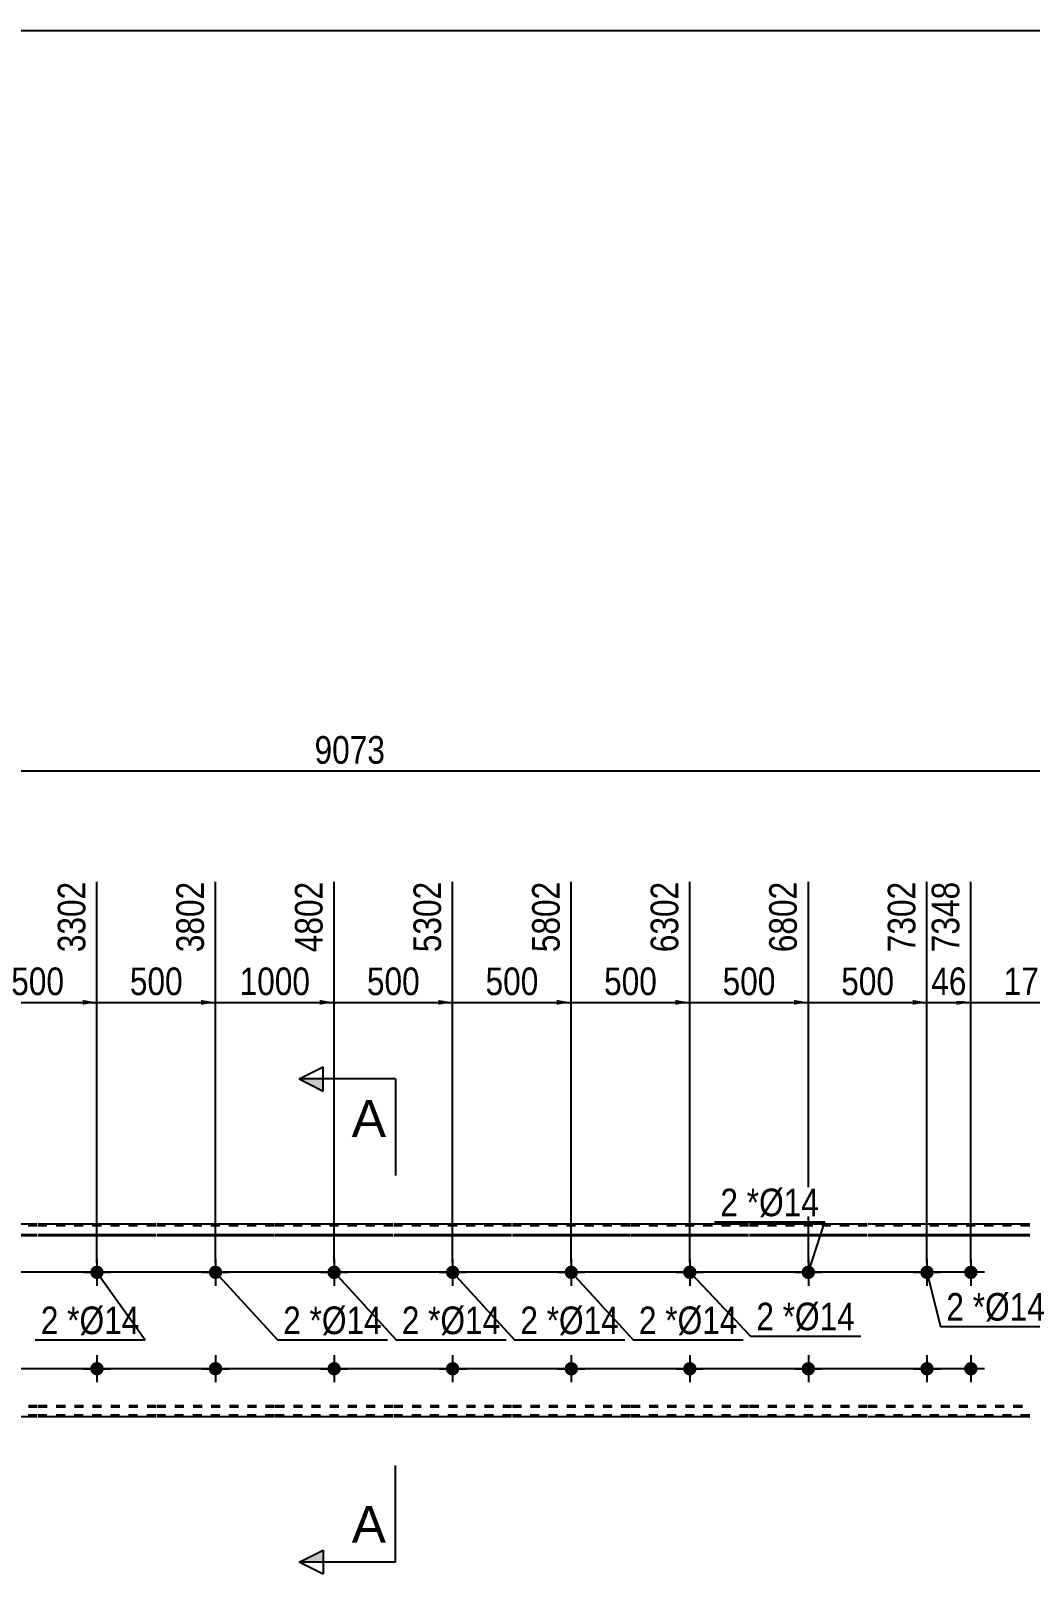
# Model space of a CAD drawing. Header units: millimetres. Extents: x -75 to 327, y -143 to 134.
# Drawn here: x 98.1 to 201.7, y -26.3 to 133.8 of the extents above; entities that cross this region are included whole.
import ezdxf

# ---------------------------------------------------------------- set-up
doc = ezdxf.new("R2010")
doc.units = ezdxf.units.MM
doc.linetypes.add('DXK_LINE_DOT1', pattern=[1.8814, 0.9407, -0.9407])
doc.styles.add('Arial', font='ARIAL.TTF', dxfattribs={"height": 0.2})
doc.styles.add('Arial Narrow', font='ARIALN.TTF', dxfattribs={"height": 0.2})

# ---------------------------------------------------------------- blocks, each defined once
blk = doc.blocks.new('Unknown-629092109-1870')
at = {"color": 5, "linetype": 'Continuous'}
blk.add_line((327.25, 133.75), (-72.75, 133.75), dxfattribs=at)
blk = doc.blocks.new('Part-629092109-1218 - 1203')
at = {"color": 2, "linetype": 'Continuous'}
for p, q in [((98.76, 10), (86.57, 10)), ((111.06, 10), (98.86, 10)), ((123.35, 10), (111.16, 10)), ((135.65, 10), (123.45, 10)), ((147.94, 10), (135.75, 10)), ((160.23, 10), (148.04, 10)), ((172.53, 10), (160.33, 10)), ((184.82, 10), (172.63, 10)), ((201.67, 10), (184.92, 10)), ((86.57, 8.94), (98.76, 8.94)), ((86.57, 8.81), (98.76, 8.81)), ((98.86, 8.94), (111.06, 8.94)), ((98.86, 8.81), (111.06, 8.81)), ((111.16, 8.94), (123.35, 8.94)), ((111.16, 8.81), (123.35, 8.81)), ((123.45, 8.94), (135.65, 8.94)), ((123.45, 8.81), (135.65, 8.81)), ((135.75, 8.94), (147.94, 8.94)), ((135.75, 8.81), (147.94, 8.81)), ((148.04, 8.94), (160.23, 8.94)), ((148.04, 8.81), (160.23, 8.81)), ((160.33, 8.94), (172.53, 8.94)), ((160.33, 8.81), (172.53, 8.81)), ((172.63, 8.94), (184.82, 8.94)), ((172.63, 8.81), (184.82, 8.81)), ((184.92, 8.94), (201.67, 8.94)), ((184.92, 8.81), (201.67, 8.81)), ((98.76, -10), (86.57, -10)), ((111.06, -10), (98.86, -10)), ((123.35, -10), (111.16, -10)), ((135.65, -10), (123.45, -10)), ((147.94, -10), (135.75, -10)), ((160.23, -10), (148.04, -10)), ((172.53, -10), (160.33, -10)), ((184.82, -10), (172.63, -10)), ((201.67, -10), (184.92, -10))]:
    blk.add_line(p, q, dxfattribs=at)
at = {"color": 7, "linetype": 'DXK_LINE_DOT1'}
for p, q in [((98.76, 9.82), (86.57, 9.82)), ((111.06, 9.82), (98.86, 9.82)), ((123.35, 9.82), (111.16, 9.82)), ((135.65, 9.82), (123.45, 9.82)), ((147.94, 9.82), (135.75, 9.82)), ((160.23, 9.82), (148.04, 9.82)), ((172.53, 9.82), (160.33, 9.82)), ((184.82, 9.82), (172.63, 9.82)), ((201.67, 9.82), (184.92, 9.82)), ((86.57, -8.81), (98.76, -8.81)), ((86.57, -8.94), (98.76, -8.94)), ((98.86, -8.81), (111.06, -8.81)), ((98.86, -8.94), (111.06, -8.94)), ((111.16, -8.81), (123.35, -8.81)), ((111.16, -8.94), (123.35, -8.94)), ((123.45, -8.81), (135.65, -8.81)), ((123.45, -8.94), (135.65, -8.94)), ((135.75, -8.81), (147.94, -8.81)), ((135.75, -8.94), (147.94, -8.94)), ((148.04, -8.81), (160.23, -8.81)), ((148.04, -8.94), (160.23, -8.94)), ((160.33, -8.81), (172.53, -8.81)), ((160.33, -8.94), (172.53, -8.94)), ((172.63, -8.81), (184.82, -8.81)), ((172.63, -8.94), (184.82, -8.94)), ((184.92, -8.81), (201.67, -8.81)), ((184.92, -8.94), (201.67, -8.94)), ((98.76, -9.82), (86.57, -9.82)), ((111.06, -9.82), (98.86, -9.82)), ((123.35, -9.82), (111.16, -9.82)), ((135.65, -9.82), (123.45, -9.82)), ((147.94, -9.82), (135.75, -9.82)), ((160.23, -9.82), (148.04, -9.82)), ((172.53, -9.82), (160.33, -9.82)), ((184.82, -9.82), (172.63, -9.82)), ((201.67, -9.82), (184.92, -9.82))]:
    blk.add_line(p, q, dxfattribs=at)
blk = doc.blocks.new('Bolt-629092109-1224 - 1203')
at = {"linetype": 'Continuous'}
for points in [[(196.27, 5, -1), (194.87, 5, -1)], [(196.27, -5, -1), (194.87, -5, -1)]]:
    blk.add_hatch(color=3, dxfattribs=at).paths.add_polyline_path(points)
at = {"color": 3, "linetype": 'Continuous'}
for p, q in [((196.97, 5), (194.17, 5)), ((195.57, 6.4), (195.57, 3.6)), ((195.57, -3.6), (195.57, -6.4)), ((196.97, -5), (194.17, -5))]:
    blk.add_line(p, q, dxfattribs=at)
blk = doc.blocks.new('Bolt-629092109-1226 - 1203')
at = {"linetype": 'Continuous'}
for points in [[(117.95, 5, -1), (116.55, 5, -1)], [(117.95, -5, -1), (116.55, -5, -1)]]:
    blk.add_hatch(color=3, dxfattribs=at).paths.add_polyline_path(points)
at = {"color": 3, "linetype": 'Continuous'}
for p, q in [((115.85, 5), (118.65, 5)), ((117.25, 6.4), (117.25, 3.6)), ((117.25, -3.6), (117.25, -6.4)), ((115.85, -5), (118.65, -5))]:
    blk.add_line(p, q, dxfattribs=at)
blk = doc.blocks.new('Bolt-629092109-1227 - 1203')
at = {"linetype": 'Continuous'}
for points in [[(105.66, 5, -1), (104.26, 5, -1)], [(105.66, -5, -1), (104.26, -5, -1)]]:
    blk.add_hatch(color=3, dxfattribs=at).paths.add_polyline_path(points)
at = {"color": 3, "linetype": 'Continuous'}
for p, q in [((103.56, 5), (106.36, 5)), ((104.96, 6.4), (104.96, 3.6)), ((104.96, -3.6), (104.96, -6.4)), ((103.56, -5), (106.36, -5))]:
    blk.add_line(p, q, dxfattribs=at)
blk = doc.blocks.new('Bolt-629092109-1234 - 1203')
at = {"linetype": 'Continuous'}
for points in [[(130.25, 5, -1), (128.85, 5, -1)], [(130.25, -5, -1), (128.85, -5, -1)]]:
    blk.add_hatch(color=3, dxfattribs=at).paths.add_polyline_path(points)
at = {"color": 3, "linetype": 'Continuous'}
for p, q in [((128.15, 5), (130.95, 5)), ((129.55, 6.4), (129.55, 3.6)), ((129.55, -3.6), (129.55, -6.4)), ((128.15, -5), (130.95, -5))]:
    blk.add_line(p, q, dxfattribs=at)
blk = doc.blocks.new('Bolt-629092109-1235 - 1203')
at = {"linetype": 'Continuous'}
for points in [[(142.54, 5, -1), (141.14, 5, -1)], [(142.54, -5, -1), (141.14, -5, -1)]]:
    blk.add_hatch(color=3, dxfattribs=at).paths.add_polyline_path(points)
at = {"color": 3, "linetype": 'Continuous'}
for p, q in [((140.44, 5), (143.24, 5)), ((141.84, 6.4), (141.84, 3.6)), ((141.84, -3.6), (141.84, -6.4)), ((140.44, -5), (143.24, -5))]:
    blk.add_line(p, q, dxfattribs=at)
blk = doc.blocks.new('Bolt-629092109-1236 - 1203')
at = {"linetype": 'Continuous'}
for points in [[(154.84, 5, -1), (153.44, 5, -1)], [(154.84, -5, -1), (153.44, -5, -1)]]:
    blk.add_hatch(color=3, dxfattribs=at).paths.add_polyline_path(points)
at = {"color": 3, "linetype": 'Continuous'}
for p, q in [((152.74, 5), (155.54, 5)), ((154.14, 6.4), (154.14, 3.6)), ((154.14, -3.6), (154.14, -6.4)), ((152.74, -5), (155.54, -5))]:
    blk.add_line(p, q, dxfattribs=at)
blk = doc.blocks.new('Bolt-629092109-1237 - 1203')
at = {"linetype": 'Continuous'}
for points in [[(167.13, 5, -1), (165.73, 5, -1)], [(167.13, -5, -1), (165.73, -5, -1)]]:
    blk.add_hatch(color=3, dxfattribs=at).paths.add_polyline_path(points)
at = {"color": 3, "linetype": 'Continuous'}
for p, q in [((165.03, 5), (167.83, 5)), ((166.43, 6.4), (166.43, 3.6)), ((166.43, -3.6), (166.43, -6.4)), ((165.03, -5), (167.83, -5))]:
    blk.add_line(p, q, dxfattribs=at)
blk = doc.blocks.new('Bolt-629092109-1238 - 1203')
at = {"linetype": 'Continuous'}
for points in [[(179.42, 5, -1), (178.02, 5, -1)], [(179.42, -5, -1), (178.02, -5, -1)]]:
    blk.add_hatch(color=3, dxfattribs=at).paths.add_polyline_path(points)
at = {"color": 3, "linetype": 'Continuous'}
for p, q in [((177.32, 5), (180.12, 5)), ((178.72, 6.4), (178.72, 3.6)), ((178.72, -3.6), (178.72, -6.4)), ((177.32, -5), (180.12, -5))]:
    blk.add_line(p, q, dxfattribs=at)
blk = doc.blocks.new('Bolt-629092109-1239 - 1203')
at = {"linetype": 'Continuous'}
for points in [[(191.72, 5, -1), (190.32, 5, -1)], [(191.72, -5, -1), (190.32, -5, -1)]]:
    blk.add_hatch(color=3, dxfattribs=at).paths.add_polyline_path(points)
at = {"color": 3, "linetype": 'Continuous'}
for p, q in [((189.62, 5), (192.42, 5)), ((191.02, 6.4), (191.02, 3.6)), ((191.02, -3.6), (191.02, -6.4)), ((189.62, -5), (192.42, -5))]:
    blk.add_line(p, q, dxfattribs=at)
blk = doc.blocks.new('StraightDimension-629092109-1303 - 1203')
at = {"linetype": 'Continuous'}
blk.add_hatch(color=7, dxfattribs=at).paths.add_polyline_path([(128.05, 33.25), (129.55, 33), (128.05, 32.75)])
at = {"color": 7, "linetype": 'Continuous'}
for p, q in [((117.25, 6), (117.25, 45.51)), ((129.55, 6), (129.55, 45.51)), ((117.25, 33), (129.55, 33))]:
    blk.add_line(p, q, dxfattribs=at)
at = {"color": 0}
blk.add_wipeout([(127.66, 33.15), (127.66, 37.35), (119.15, 37.35), (119.15, 33.15)], dxfattribs=at)
at = {"color": 3, "style": 'Arial Narrow'}
blk.add_text('1000', height=2.863, dxfattribs=at).set_placement((119.75, 33.75))
at = {"color": 0, "linetype": 'Continuous'}
blk.add_wipeout([(128.95, 46.11), (124.75, 46.11), (124.75, 37.6), (128.95, 37.6)], dxfattribs=at)
at = {"color": 3, "linetype": 'Continuous', "style": 'Arial Narrow'}
blk.add_text('4802', height=2.863, rotation=90.0002, dxfattribs=at).set_placement((128.35, 38.2))
blk = doc.blocks.new('StraightDimension-629092109-1297 - 1203')
at = {"linetype": 'Continuous'}
blk.add_hatch(color=7, dxfattribs=at).paths.add_polyline_path([(194.07, 33.25), (195.57, 33), (194.07, 32.75)])
at = {"color": 7, "linetype": 'Continuous'}
for p, q in [((191.02, 6), (191.02, 45.51)), ((195.57, 6), (195.57, 45.51)), ((191.02, 33), (195.57, 33))]:
    blk.add_line(p, q, dxfattribs=at)
at = {"color": 0}
blk.add_wipeout([(195.72, 33.15), (195.72, 37.35), (190.86, 37.35), (190.86, 33.15)], dxfattribs=at)
at = {"color": 3, "style": 'Arial Narrow'}
blk.add_text('46', height=2.863, dxfattribs=at).set_placement((191.46, 33.75))
at = {"color": 0, "linetype": 'Continuous'}
blk.add_wipeout([(194.97, 46.11), (190.77, 46.11), (190.77, 37.6), (194.97, 37.6)], dxfattribs=at)
at = {"color": 3, "linetype": 'Continuous', "style": 'Arial Narrow'}
blk.add_text('7348', height=2.863, rotation=90.0002, dxfattribs=at).set_placement((194.37, 38.2))
blk = doc.blocks.new('StraightDimension-629092109-1301 - 1203')
at = {"linetype": 'Continuous'}
blk.add_hatch(color=7, dxfattribs=at).paths.add_polyline_path([(152.64, 33.25), (154.14, 33), (152.64, 32.75)])
at = {"color": 7, "linetype": 'Continuous'}
for p, q in [((141.84, 6), (141.84, 45.51)), ((154.14, 6), (154.14, 45.51)), ((141.84, 33), (154.14, 33))]:
    blk.add_line(p, q, dxfattribs=at)
at = {"color": 0}
blk.add_wipeout([(151.33, 33.15), (151.33, 37.35), (144.65, 37.35), (144.65, 33.15)], dxfattribs=at)
at = {"color": 3, "style": 'Arial Narrow'}
blk.add_text('500', height=2.863, dxfattribs=at).set_placement((145.25, 33.75))
at = {"color": 0, "linetype": 'Continuous'}
blk.add_wipeout([(153.54, 46.11), (149.34, 46.11), (149.34, 37.6), (153.54, 37.6)], dxfattribs=at)
at = {"color": 3, "linetype": 'Continuous', "style": 'Arial Narrow'}
blk.add_text('5802', height=2.863, rotation=90.0002, dxfattribs=at).set_placement((152.94, 38.2))
blk = doc.blocks.new('StraightDimension-629092109-1305 - 1203')
at = {"linetype": 'Continuous'}
blk.add_hatch(color=7, dxfattribs=at).paths.add_polyline_path([(103.46, 33.25), (104.96, 33), (103.46, 32.75)])
at = {"color": 7, "linetype": 'Continuous'}
for p, q in [((92.67, 6), (92.67, 45.51)), ((104.96, 6), (104.96, 45.51)), ((92.67, 33), (104.96, 33))]:
    blk.add_line(p, q, dxfattribs=at)
at = {"color": 0}
blk.add_wipeout([(102.16, 33.15), (102.16, 37.35), (95.47, 37.35), (95.47, 33.15)], dxfattribs=at)
at = {"color": 3, "style": 'Arial Narrow'}
blk.add_text('500', height=2.863, dxfattribs=at).set_placement((96.07, 33.75))
at = {"color": 0, "linetype": 'Continuous'}
blk.add_wipeout([(104.36, 46.11), (100.16, 46.11), (100.16, 37.6), (104.36, 37.6)], dxfattribs=at)
at = {"color": 3, "linetype": 'Continuous', "style": 'Arial Narrow'}
blk.add_text('3302', height=2.863, rotation=90.0002, dxfattribs=at).set_placement((103.76, 38.2))
blk = doc.blocks.new('StraightDimension-629092109-1300 - 1203')
at = {"linetype": 'Continuous'}
blk.add_hatch(color=7, dxfattribs=at).paths.add_polyline_path([(164.93, 33.25), (166.43, 33), (164.93, 32.75)])
at = {"color": 7, "linetype": 'Continuous'}
for p, q in [((154.14, 6), (154.14, 45.51)), ((166.43, 6), (166.43, 45.51)), ((154.14, 33), (166.43, 33))]:
    blk.add_line(p, q, dxfattribs=at)
at = {"color": 0}
blk.add_wipeout([(163.63, 33.15), (163.63, 37.35), (156.94, 37.35), (156.94, 33.15)], dxfattribs=at)
at = {"color": 3, "style": 'Arial Narrow'}
blk.add_text('500', height=2.863, dxfattribs=at).set_placement((157.54, 33.75))
at = {"color": 0, "linetype": 'Continuous'}
blk.add_wipeout([(165.83, 46.11), (161.63, 46.11), (161.63, 37.6), (165.83, 37.6)], dxfattribs=at)
at = {"color": 3, "linetype": 'Continuous', "style": 'Arial Narrow'}
blk.add_text('6302', height=2.863, rotation=90.0002, dxfattribs=at).set_placement((165.23, 38.2))
blk = doc.blocks.new('StraightDimension-629092109-1299 - 1203')
at = {"linetype": 'Continuous'}
blk.add_hatch(color=7, dxfattribs=at).paths.add_polyline_path([(177.22, 33.25), (178.72, 33), (177.22, 32.75)])
at = {"color": 7, "linetype": 'Continuous'}
for p, q in [((166.43, 6), (166.43, 45.51)), ((178.72, 6), (178.72, 45.51)), ((166.43, 33), (178.72, 33))]:
    blk.add_line(p, q, dxfattribs=at)
at = {"color": 0}
blk.add_wipeout([(175.92, 33.15), (175.92, 37.35), (169.23, 37.35), (169.23, 33.15)], dxfattribs=at)
at = {"color": 3, "style": 'Arial Narrow'}
blk.add_text('500', height=2.863, dxfattribs=at).set_placement((169.83, 33.75))
at = {"color": 0, "linetype": 'Continuous'}
blk.add_wipeout([(178.12, 46.11), (173.92, 46.11), (173.92, 37.6), (178.12, 37.6)], dxfattribs=at)
at = {"color": 3, "linetype": 'Continuous', "style": 'Arial Narrow'}
blk.add_text('6802', height=2.863, rotation=90.0002, dxfattribs=at).set_placement((177.52, 38.2))
blk = doc.blocks.new('StraightDimension-629092109-1298 - 1203')
at = {"linetype": 'Continuous'}
blk.add_hatch(color=7, dxfattribs=at).paths.add_polyline_path([(189.52, 33.25), (191.02, 33), (189.52, 32.75)])
at = {"color": 7, "linetype": 'Continuous'}
for p, q in [((178.72, 6), (178.72, 45.51)), ((191.02, 6), (191.02, 45.51)), ((178.72, 33), (191.02, 33))]:
    blk.add_line(p, q, dxfattribs=at)
at = {"color": 0}
blk.add_wipeout([(188.21, 33.15), (188.21, 37.35), (181.53, 37.35), (181.53, 33.15)], dxfattribs=at)
at = {"color": 3, "style": 'Arial Narrow'}
blk.add_text('500', height=2.863, dxfattribs=at).set_placement((182.13, 33.75))
at = {"color": 0, "linetype": 'Continuous'}
blk.add_wipeout([(190.42, 46.11), (186.22, 46.11), (186.22, 37.6), (190.42, 37.6)], dxfattribs=at)
at = {"color": 3, "linetype": 'Continuous', "style": 'Arial Narrow'}
blk.add_text('7302', height=2.863, rotation=90.0002, dxfattribs=at).set_placement((189.82, 38.2))
blk = doc.blocks.new('StraightDimension-629092109-1304 - 1203')
at = {"linetype": 'Continuous'}
blk.add_hatch(color=7, dxfattribs=at).paths.add_polyline_path([(115.75, 33.25), (117.25, 33), (115.75, 32.75)])
at = {"color": 7, "linetype": 'Continuous'}
for p, q in [((104.96, 6), (104.96, 45.51)), ((117.25, 6), (117.25, 45.51)), ((104.96, 33), (117.25, 33))]:
    blk.add_line(p, q, dxfattribs=at)
at = {"color": 0}
blk.add_wipeout([(114.45, 33.15), (114.45, 37.35), (107.77, 37.35), (107.77, 33.15)], dxfattribs=at)
at = {"color": 3, "style": 'Arial Narrow'}
blk.add_text('500', height=2.863, dxfattribs=at).set_placement((108.37, 33.75))
at = {"color": 0, "linetype": 'Continuous'}
blk.add_wipeout([(116.65, 46.11), (112.45, 46.11), (112.45, 37.6), (116.65, 37.6)], dxfattribs=at)
at = {"color": 3, "linetype": 'Continuous', "style": 'Arial Narrow'}
blk.add_text('3802', height=2.863, rotation=90.0002, dxfattribs=at).set_placement((116.05, 38.2))
blk = doc.blocks.new('StraightDimension-629092109-1296 - 1203')
at = {"linetype": 'Continuous'}
blk.add_hatch(color=7, dxfattribs=at).paths.add_polyline_path([(206.36, 33.25), (207.86, 33), (206.36, 32.75)])
at = {"color": 7, "linetype": 'Continuous'}
for p, q in [((195.57, 6), (195.57, 45.51)), ((207.86, 6), (207.86, 45.51)), ((195.57, 33), (207.86, 33))]:
    blk.add_line(p, q, dxfattribs=at)
at = {"color": 0}
blk.add_wipeout([(205.06, 33.15), (205.06, 37.35), (198.37, 37.35), (198.37, 33.15)], dxfattribs=at)
at = {"color": 3, "style": 'Arial Narrow'}
blk.add_text('175', height=2.863, dxfattribs=at).set_placement((198.97, 33.75))
at = {"color": 0, "linetype": 'Continuous'}
blk.add_wipeout([(207.26, 46.11), (203.06, 46.11), (203.06, 37.6), (207.26, 37.6)], dxfattribs=at)
at = {"color": 3, "linetype": 'Continuous', "style": 'Arial Narrow'}
blk.add_text('7523', height=2.863, rotation=90.0002, dxfattribs=at).set_placement((206.66, 38.2))
blk = doc.blocks.new('StraightDimension-629092109-1302 - 1203')
at = {"linetype": 'Continuous'}
blk.add_hatch(color=7, dxfattribs=at).paths.add_polyline_path([(140.34, 33.25), (141.84, 33), (140.34, 32.75)])
at = {"color": 7, "linetype": 'Continuous'}
for p, q in [((129.55, 6), (129.55, 45.51)), ((141.84, 6), (141.84, 45.51)), ((129.55, 33), (141.84, 33))]:
    blk.add_line(p, q, dxfattribs=at)
at = {"color": 0}
blk.add_wipeout([(139.04, 33.15), (139.04, 37.35), (132.35, 37.35), (132.35, 33.15)], dxfattribs=at)
at = {"color": 3, "style": 'Arial Narrow'}
blk.add_text('500', height=2.863, dxfattribs=at).set_placement((132.95, 33.75))
at = {"color": 0, "linetype": 'Continuous'}
blk.add_wipeout([(141.24, 46.11), (137.04, 46.11), (137.04, 37.6), (141.24, 37.6)], dxfattribs=at)
at = {"color": 3, "linetype": 'Continuous', "style": 'Arial Narrow'}
blk.add_text('5302', height=2.863, rotation=90.0002, dxfattribs=at).set_placement((140.64, 38.2))
blk = doc.blocks.new('StraightDimension-629092109-1392 - 1203')
at = {"linetype": 'Continuous'}
for points in [[(-6.25, 8.5), (-6, 10), (-5.75, 8.5)], [(-5.75, 6.5), (-6, 5), (-6.25, 6.5)]]:
    blk.add_hatch(color=7, dxfattribs=at).paths.add_polyline_path(points)
at = {"color": 7, "linetype": 'Continuous'}
for p, q in [((10.2, 10), (-8.25, 10)), ((-6, 5), (-6, 10)), ((194.57, 5), (-8.25, 5))]:
    blk.add_line(p, q, dxfattribs=at)
at = {"color": 0}
blk.add_wipeout([(-6.15, 9.93), (-10.35, 9.93), (-10.35, 5.07), (-6.15, 5.07)], dxfattribs=at)
at = {"color": 3, "style": 'Arial Narrow'}
blk.add_text('50', height=2.863, rotation=90.0002, dxfattribs=at).set_placement((-6.75, 5.67))
blk = doc.blocks.new('StraightDimension-629092109-1404 - 1203')
at = {"linetype": 'Continuous'}
for points in [[(-6.25, -6.5), (-6, -5), (-5.75, -6.5)], [(-5.75, -8.5), (-6, -10), (-6.25, -8.5)]]:
    blk.add_hatch(color=7, dxfattribs=at).paths.add_polyline_path(points)
at = {"color": 7, "linetype": 'Continuous'}
for p, q in [((194.57, -5), (-8.25, -5)), ((-6, -10), (-6, -5)), ((10.2, -10), (-8.25, -10))]:
    blk.add_line(p, q, dxfattribs=at)
at = {"color": 0}
blk.add_wipeout([(-6.15, -5.07), (-10.35, -5.07), (-10.35, -9.93), (-6.15, -9.93)], dxfattribs=at)
at = {"color": 3, "style": 'Arial Narrow'}
blk.add_text('50', height=2.863, rotation=90.0002, dxfattribs=at).set_placement((-6.75, -9.33))
blk = doc.blocks.new('StraightDimension-629092109-1416 - 1203')
at = {"color": 7, "linetype": 'Continuous'}
blk.add_line((0, 57), (262.34, 57), dxfattribs=at)
at = {"color": 0}
blk.add_wipeout([(135.43, 57.15), (135.43, 61.35), (126.92, 61.35), (126.92, 57.15)], dxfattribs=at)
at = {"color": 3, "style": 'Arial Narrow'}
blk.add_text('9073', height=2.863, dxfattribs=at).set_placement((127.52, 57.75))
blk = doc.blocks.new('SectionMark-629092109-1289 - 1203')
at = {"linetype": 'Continuous'}
for points in [[(128.43, 25.05), (128.43, 23.8), (125.93, 25.05)], [(128.43, -23.8), (128.43, -25.05), (125.93, -25.05)]]:
    blk.add_hatch(color=30, dxfattribs=at).paths.add_polyline_path(points)
at = {"color": 30, "linetype": 'Continuous'}
for p, q in [((125.93, 25.05), (128.43, 26.3)), ((128.43, 23.8), (128.43, 26.3)), ((135.93, 25.05), (125.93, 25.05)), ((125.93, 25.05), (128.43, 23.8)), ((135.93, 25.05), (135.93, 15.05)), ((135.93, -25.05), (135.93, -15.05)), ((125.93, -25.05), (128.43, -23.8)), ((128.43, -23.8), (128.43, -26.3)), ((135.93, -25.05), (125.93, -25.05)), ((128.43, -26.3), (125.93, -25.05))]:
    blk.add_line(p, q, dxfattribs=at)
at = {"color": 0, "linetype": 'Continuous'}
for points in [[(134.93, 19.05), (134.93, 23.05), (131.37, 23.05), (131.37, 19.05)], [(134.93, -23.05), (134.93, -19.05), (131.37, -19.05), (131.37, -23.05)]]:
    blk.add_wipeout(points, dxfattribs=at)
at = {"color": 96, "linetype": 'Continuous', "style": 'Arial'}
for p in [(131.37, 19.05), (131.37, -23.05)]:
    blk.add_text('A', height=3.82, dxfattribs=at).set_placement(p)
blk = doc.blocks.new('Mark-629092109-1447 - 1203')
at = {"color": 0}
for points in [[(194.86, -0.01), (194.86, 2.99), (193.03, 2.99), (193.03, -0.01)], [(197.04, -0.01), (197.04, 2.99), (195.76, 2.99), (195.76, -0.01)]]:
    blk.add_wipeout(points, dxfattribs=at)
for points in [[(194.86, -0.01), (194.86, 2.99), (193.03, 2.99), (193.03, -0.01)], [(197.04, -0.01), (197.04, 2.99), (195.76, 2.99), (195.76, -0.01)]]:
    blk.add_wipeout(points, dxfattribs=at)
at = {"color": 7, "linetype": 'Continuous'}
blk.add_line((191.02, 5), (192.43, -0.61), dxfattribs=at)
at = {"color": 3, "style": 'Arial Narrow'}
blk.add_text('2', height=2.86, dxfattribs=at).set_placement((193.03, -0.01))
at = {"color": 0}
blk.add_wipeout([(203.25, -0.01), (203.25, 2.99), (197.04, 2.99), (197.04, -0.01)], dxfattribs=at)
blk.add_wipeout([(203.25, -0.01), (203.25, 2.99), (197.04, 2.99), (197.04, -0.01)], dxfattribs=at)
at = {"color": 7, "linetype": 'Continuous'}
blk.add_line((192.43, -0.61), (203.85, -0.61), dxfattribs=at)
at = {"color": 3, "style": 'Arial Narrow'}
for s, height, p in [('*', 2.86, (195.76, -0.01)), ('Ø14', 2.863, (197.04, -0.01))]:
    blk.add_text(s, height=height, dxfattribs=at).set_placement(p)
blk = doc.blocks.new('Mark-629092109-1434 - 1203')
at = {"color": 0}
for points in [[(126.1, -1.41), (126.1, 1.59), (124.27, 1.59), (124.27, -1.41)], [(128.28, -1.41), (128.28, 1.59), (127, 1.59), (127, -1.41)]]:
    blk.add_wipeout(points, dxfattribs=at)
for points in [[(126.1, -1.41), (126.1, 1.59), (124.27, 1.59), (124.27, -1.41)], [(128.28, -1.41), (128.28, 1.59), (127, 1.59), (127, -1.41)]]:
    blk.add_wipeout(points, dxfattribs=at)
at = {"color": 7, "linetype": 'Continuous'}
blk.add_line((117.25, 5), (123.67, -2.01), dxfattribs=at)
at = {"color": 3, "style": 'Arial Narrow'}
blk.add_text('2', height=2.86, dxfattribs=at).set_placement((124.27, -1.41))
at = {"color": 0}
blk.add_wipeout([(134.49, -1.41), (134.49, 1.59), (128.28, 1.59), (128.28, -1.41)], dxfattribs=at)
blk.add_wipeout([(134.49, -1.41), (134.49, 1.59), (128.28, 1.59), (128.28, -1.41)], dxfattribs=at)
at = {"color": 7, "linetype": 'Continuous'}
blk.add_line((123.67, -2.01), (135.09, -2.01), dxfattribs=at)
at = {"color": 3, "style": 'Arial Narrow'}
for s, height, p in [('*', 2.86, (127, -1.41)), ('Ø14', 2.863, (128.28, -1.41))]:
    blk.add_text(s, height=height, dxfattribs=at).set_placement(p)
blk = doc.blocks.new('Mark-629092109-1435 - 1203')
at = {"color": 0}
for points in [[(100.97, -1.41), (100.97, 1.59), (99.14, 1.59), (99.14, -1.41)], [(103.15, -1.41), (103.15, 1.59), (101.87, 1.59), (101.87, -1.41)]]:
    blk.add_wipeout(points, dxfattribs=at)
for points in [[(100.97, -1.41), (100.97, 1.59), (99.14, 1.59), (99.14, -1.41)], [(103.15, -1.41), (103.15, 1.59), (101.87, 1.59), (101.87, -1.41)]]:
    blk.add_wipeout(points, dxfattribs=at)
at = {"color": 3, "style": 'Arial Narrow'}
blk.add_text('2', height=2.86, dxfattribs=at).set_placement((99.14, -1.41))
at = {"color": 0}
blk.add_wipeout([(109.36, -1.41), (109.36, 1.59), (103.15, 1.59), (103.15, -1.41)], dxfattribs=at)
blk.add_wipeout([(109.36, -1.41), (109.36, 1.59), (103.15, 1.59), (103.15, -1.41)], dxfattribs=at)
at = {"color": 7, "linetype": 'Continuous'}
for p in [(104.96, 5), (98.54, -2.01)]:
    blk.add_line(p, (109.96, -2.01), dxfattribs=at)
at = {"color": 3, "style": 'Arial Narrow'}
for s, height, p in [('*', 2.86, (101.87, -1.41)), ('Ø14', 2.863, (103.15, -1.41))]:
    blk.add_text(s, height=height, dxfattribs=at).set_placement(p)
blk = doc.blocks.new('Mark-629092109-1442 - 1203')
at = {"color": 0}
for points in [[(138.39, -1.41), (138.39, 1.59), (136.57, 1.59), (136.57, -1.41)], [(140.57, -1.41), (140.57, 1.59), (139.29, 1.59), (139.29, -1.41)]]:
    blk.add_wipeout(points, dxfattribs=at)
for points in [[(138.39, -1.41), (138.39, 1.59), (136.57, 1.59), (136.57, -1.41)], [(140.57, -1.41), (140.57, 1.59), (139.29, 1.59), (139.29, -1.41)]]:
    blk.add_wipeout(points, dxfattribs=at)
at = {"color": 7, "linetype": 'Continuous'}
blk.add_line((129.55, 5), (135.97, -2.01), dxfattribs=at)
at = {"color": 3, "style": 'Arial Narrow'}
blk.add_text('2', height=2.86, dxfattribs=at).set_placement((136.57, -1.41))
at = {"color": 0}
blk.add_wipeout([(146.78, -1.41), (146.78, 1.59), (140.57, 1.59), (140.57, -1.41)], dxfattribs=at)
blk.add_wipeout([(146.78, -1.41), (146.78, 1.59), (140.57, 1.59), (140.57, -1.41)], dxfattribs=at)
at = {"color": 7, "linetype": 'Continuous'}
blk.add_line((135.97, -2.01), (147.38, -2.01), dxfattribs=at)
at = {"color": 3, "style": 'Arial Narrow'}
for s, height, p in [('*', 2.86, (139.29, -1.41)), ('Ø14', 2.863, (140.57, -1.41))]:
    blk.add_text(s, height=height, dxfattribs=at).set_placement(p)
blk = doc.blocks.new('Mark-629092109-1443 - 1203')
at = {"color": 0}
for points in [[(150.69, -1.41), (150.69, 1.59), (148.86, 1.59), (148.86, -1.41)], [(152.86, -1.41), (152.86, 1.59), (151.59, 1.59), (151.59, -1.41)]]:
    blk.add_wipeout(points, dxfattribs=at)
for points in [[(150.69, -1.41), (150.69, 1.59), (148.86, 1.59), (148.86, -1.41)], [(152.86, -1.41), (152.86, 1.59), (151.59, 1.59), (151.59, -1.41)]]:
    blk.add_wipeout(points, dxfattribs=at)
at = {"color": 7, "linetype": 'Continuous'}
blk.add_line((141.84, 5), (148.26, -2.01), dxfattribs=at)
at = {"color": 3, "style": 'Arial Narrow'}
blk.add_text('2', height=2.86, dxfattribs=at).set_placement((148.86, -1.41))
at = {"color": 0}
blk.add_wipeout([(159.08, -1.41), (159.08, 1.59), (152.86, 1.59), (152.86, -1.41)], dxfattribs=at)
blk.add_wipeout([(159.08, -1.41), (159.08, 1.59), (152.86, 1.59), (152.86, -1.41)], dxfattribs=at)
at = {"color": 7, "linetype": 'Continuous'}
blk.add_line((148.26, -2.01), (159.68, -2.01), dxfattribs=at)
at = {"color": 3, "style": 'Arial Narrow'}
for s, height, p in [('*', 2.86, (151.59, -1.41)), ('Ø14', 2.863, (152.86, -1.41))]:
    blk.add_text(s, height=height, dxfattribs=at).set_placement(p)
blk = doc.blocks.new('Mark-629092109-1444 - 1203')
at = {"color": 0}
for points in [[(162.98, -1.41), (162.98, 1.59), (161.15, 1.59), (161.15, -1.41)], [(165.16, -1.41), (165.16, 1.59), (163.88, 1.59), (163.88, -1.41)]]:
    blk.add_wipeout(points, dxfattribs=at)
for points in [[(162.98, -1.41), (162.98, 1.59), (161.15, 1.59), (161.15, -1.41)], [(165.16, -1.41), (165.16, 1.59), (163.88, 1.59), (163.88, -1.41)]]:
    blk.add_wipeout(points, dxfattribs=at)
at = {"color": 7, "linetype": 'Continuous'}
blk.add_line((154.14, 5), (160.55, -2.01), dxfattribs=at)
at = {"color": 3, "style": 'Arial Narrow'}
blk.add_text('2', height=2.86, dxfattribs=at).set_placement((161.15, -1.41))
at = {"color": 0}
blk.add_wipeout([(171.37, -1.41), (171.37, 1.59), (165.16, 1.59), (165.16, -1.41)], dxfattribs=at)
blk.add_wipeout([(171.37, -1.41), (171.37, 1.59), (165.16, 1.59), (165.16, -1.41)], dxfattribs=at)
at = {"color": 7, "linetype": 'Continuous'}
blk.add_line((160.55, -2.01), (171.97, -2.01), dxfattribs=at)
at = {"color": 3, "style": 'Arial Narrow'}
for s, height, p in [('*', 2.86, (163.88, -1.41)), ('Ø14', 2.863, (165.16, -1.41))]:
    blk.add_text(s, height=height, dxfattribs=at).set_placement(p)
blk = doc.blocks.new('Mark-629092109-1445 - 1203')
at = {"color": 0}
for points in [[(175.16, -1.01), (175.16, 1.99), (173.33, 1.99), (173.33, -1.01)], [(177.33, -1.01), (177.33, 1.99), (176.06, 1.99), (176.06, -1.01)]]:
    blk.add_wipeout(points, dxfattribs=at)
for points in [[(175.16, -1.01), (175.16, 1.99), (173.33, 1.99), (173.33, -1.01)], [(177.33, -1.01), (177.33, 1.99), (176.06, 1.99), (176.06, -1.01)]]:
    blk.add_wipeout(points, dxfattribs=at)
at = {"color": 7, "linetype": 'Continuous'}
blk.add_line((166.43, 5), (172.73, -1.61), dxfattribs=at)
at = {"color": 3, "style": 'Arial Narrow'}
blk.add_text('2', height=2.86, dxfattribs=at).set_placement((173.33, -1.01))
at = {"color": 0}
blk.add_wipeout([(183.55, -1.01), (183.55, 1.99), (177.33, 1.99), (177.33, -1.01)], dxfattribs=at)
blk.add_wipeout([(183.55, -1.01), (183.55, 1.99), (177.33, 1.99), (177.33, -1.01)], dxfattribs=at)
at = {"color": 7, "linetype": 'Continuous'}
blk.add_line((172.73, -1.61), (184.15, -1.61), dxfattribs=at)
at = {"color": 3, "style": 'Arial Narrow'}
for s, height, p in [('*', 2.86, (176.06, -1.01)), ('Ø14', 2.863, (177.33, -1.01))]:
    blk.add_text(s, height=height, dxfattribs=at).set_placement(p)
blk = doc.blocks.new('Mark-629092109-1446 - 1203')
at = {"color": 0}
for points in [[(171.43, 10.82), (171.43, 13.82), (169.6, 13.82), (169.6, 10.82)], [(173.61, 10.82), (173.61, 13.82), (172.33, 13.82), (172.33, 10.82)]]:
    blk.add_wipeout(points, dxfattribs=at)
for points in [[(171.43, 10.82), (171.43, 13.82), (169.6, 13.82), (169.6, 10.82)], [(173.61, 10.82), (173.61, 13.82), (172.33, 13.82), (172.33, 10.82)]]:
    blk.add_wipeout(points, dxfattribs=at)
at = {"color": 3, "style": 'Arial Narrow'}
blk.add_text('2', height=2.86, dxfattribs=at).set_placement((169.6, 10.82))
at = {"color": 0}
blk.add_wipeout([(179.82, 10.82), (179.82, 13.82), (173.61, 13.82), (173.61, 10.82)], dxfattribs=at)
blk.add_wipeout([(179.82, 10.82), (179.82, 13.82), (173.61, 13.82), (173.61, 10.82)], dxfattribs=at)
at = {"color": 7, "linetype": 'Continuous'}
for p in [(169, 10.22), (178.72, 5)]:
    blk.add_line(p, (180.42, 10.22), dxfattribs=at)
at = {"color": 3, "style": 'Arial Narrow'}
for s, height, p in [('*', 2.86, (172.33, 10.82)), ('Ø14', 2.863, (173.61, 10.82))]:
    blk.add_text(s, height=height, dxfattribs=at).set_placement(p)

msp = doc.modelspace()

# ---------------------------------------------------------------- block references
for name in ['Unknown-629092109-1870', 'Part-629092109-1218 - 1203', 'Bolt-629092109-1227 - 1203', 'Bolt-629092109-1226 - 1203', 'Bolt-629092109-1234 - 1203', 'Bolt-629092109-1235 - 1203', 'Bolt-629092109-1236 - 1203', 'Bolt-629092109-1237 - 1203', 'Bolt-629092109-1238 - 1203', 'Bolt-629092109-1239 - 1203', 'Bolt-629092109-1224 - 1203']:
    msp.add_blockref(name, (0, 0))

# ---------------------------------------------------------------- next in the draw order: block references
for name in ['StraightDimension-629092109-1305 - 1203', 'StraightDimension-629092109-1303 - 1203', 'StraightDimension-629092109-1301 - 1203', 'StraightDimension-629092109-1297 - 1203', 'StraightDimension-629092109-1404 - 1203']:
    msp.add_blockref(name, (0, 0))

# ---------------------------------------------------------------- next in the draw order: block references
for name in ['StraightDimension-629092109-1304 - 1203', 'StraightDimension-629092109-1302 - 1203', 'StraightDimension-629092109-1300 - 1203', 'StraightDimension-629092109-1296 - 1203']:
    msp.add_blockref(name, (0, 0))

# ---------------------------------------------------------------- next in the draw order: block references
msp.add_blockref('StraightDimension-629092109-1299 - 1203', (0, 0))

# ---------------------------------------------------------------- next in the draw order: block references
msp.add_blockref('StraightDimension-629092109-1298 - 1203', (0, 0))

# ---------------------------------------------------------------- next in the draw order: block references
for name in ['StraightDimension-629092109-1416 - 1203', 'StraightDimension-629092109-1392 - 1203']:
    msp.add_blockref(name, (0, 0))

# ---------------------------------------------------------------- next in the draw order: block references
for name in ['SectionMark-629092109-1289 - 1203', 'Mark-629092109-1435 - 1203', 'Mark-629092109-1447 - 1203']:
    msp.add_blockref(name, (0, 0))

# ---------------------------------------------------------------- next in the draw order: block references
msp.add_blockref('Mark-629092109-1434 - 1203', (0, 0))

# ---------------------------------------------------------------- next in the draw order: block references
msp.add_blockref('Mark-629092109-1442 - 1203', (0, 0))

# ---------------------------------------------------------------- next in the draw order: block references
msp.add_blockref('Mark-629092109-1443 - 1203', (0, 0))

# ---------------------------------------------------------------- next in the draw order: block references
msp.add_blockref('Mark-629092109-1444 - 1203', (0, 0))

# ---------------------------------------------------------------- next in the draw order: block references
msp.add_blockref('Mark-629092109-1445 - 1203', (0, 0))

# ---------------------------------------------------------------- next in the draw order: block references
msp.add_blockref('Mark-629092109-1446 - 1203', (0, 0))

doc.saveas('drawing.dxf')
